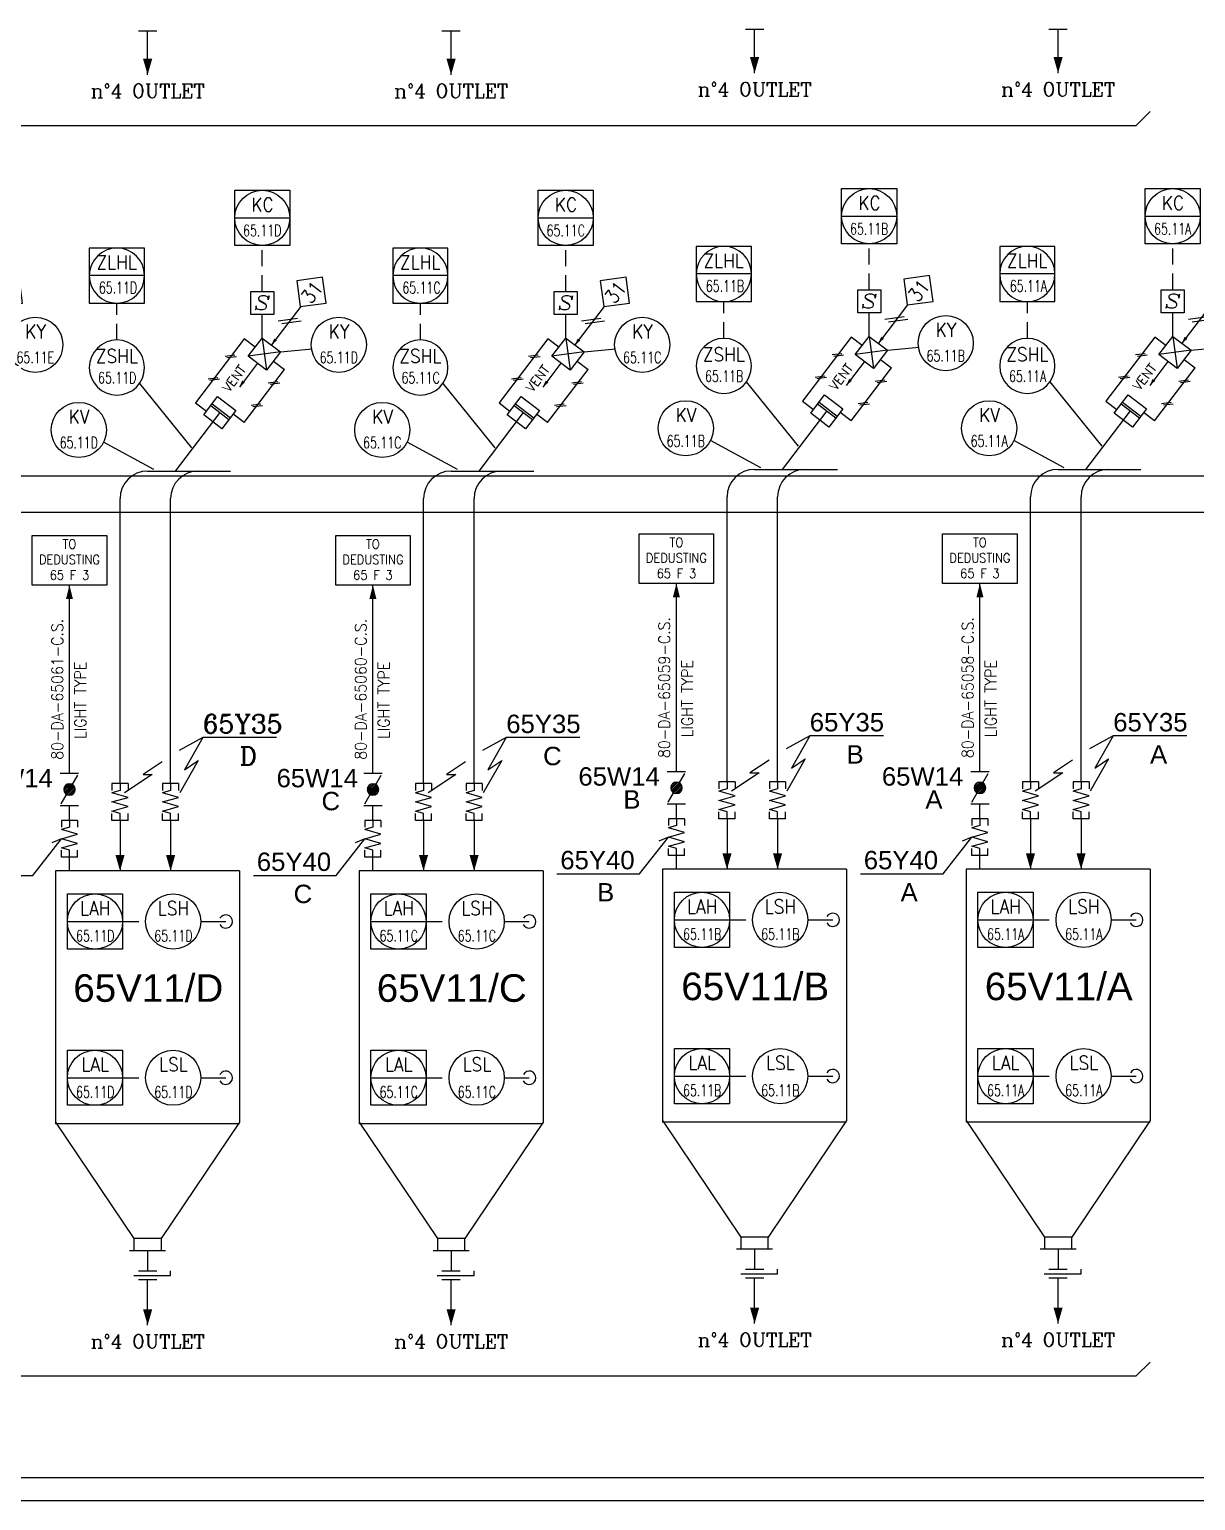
# Model space of a CAD drawing. Extents: x 7 to 110, y -78 to -14.
# Drawn here: x 50.13 to 75.49, y -77.96 to -45.95 of the extents above; entities that cross this region are included whole.
import ezdxf
from ezdxf.enums import TextEntityAlignment as Align

# ---------------------------------------------------------------- set-up
doc = ezdxf.new("R2010")
doc.units = 0
doc.header["$LTSCALE"] = 0.5
doc.header["$MEASUREMENT"] = 0
doc.linetypes.add('TRATT2', pattern=[1.1, 0.7, -0.4])
doc.layers.get('0').update_dxf_attribs({"linetype": 'CONTINUOUS'})
for name, color, linetype in [('GREEN', 92, 'CONTINUOUS'), ('RED', 1, 'CONTINUOUS'), ('S', 7, 'CONTINUOUS'), ('TRATT2', 5, 'TRATT2'), ('Y', 92, 'CONTINUOUS')]:
    doc.layers.add(name, color=color, linetype=linetype)
doc.styles.add('A4', font='arial.ttf', dxfattribs={"height": 0.4})
doc.styles.add('A6', font='arial.ttf', dxfattribs={"height": 0.6})
doc.styles.add('C3', font='COMPLEX', dxfattribs={"height": 0.3})
doc.styles.add('C4', font='COMPLEX', dxfattribs={"height": 0.4})
doc.styles.add('S', font='ITALIC', dxfattribs={"height": 6})
doc.styles.add('S15', font='SIMPLEX', dxfattribs={"width": 0.9, "height": 0.15})
doc.styles.add('S2', font='SIMPLEX', dxfattribs={"height": 0.2})
doc.styles.add('S25', font='SIMPLEX', dxfattribs={"width": 0.9, "height": 0.25})
doc.styles.add('S25S', font='SIMPLEX', dxfattribs={"width": 0.7, "height": 0.25})
doc.styles.add('S2S', font='SIMPLEX', dxfattribs={"width": 0.7, "height": 0.2})
doc.styles.add('S3', font='SIMPLEX', dxfattribs={"width": 0.9, "height": 0.3})

# ---------------------------------------------------------------- blocks, each defined once
blk = doc.blocks.new('FRECC2', base_point=(19.5, 44))
at = {"layer": 'RED'}
blk.add_solid([(19.5, 44), (19.85, 44.1), (19.85, 43.9)], dxfattribs=at)
blk = doc.blocks.new('STRUM0')
blk.add_circle((0, 0), 0.6)
at = {"style": 'S3', "width": 0.9}
blk.add_attdef('2', text='', height=0.3, dxfattribs=at).set_placement((0.005, 0.139), align=Align.CENTER)
at = {"layer": 'S', "style": 'S25', "width": 0.9}
blk.add_attdef('1', text='', height=0.25, dxfattribs=at).set_placement((0.005, -0.436), align=Align.CENTER)
blk = doc.blocks.new('STRUMC')
blk.add_line((-0.6, 0), (0.6, 0))
blk.add_lwpolyline([(-0.6, 0.6), (0.6, 0.6), (0.6, -0.6), (-0.6, -0.6), (-0.6, 0.6)])
blk.add_circle((0, 0), 0.6)
at = {"style": 'S3', "width": 0.9}
blk.add_attdef('2', text='', height=0.3, dxfattribs=at).set_placement((0.005, 0.139), align=Align.CENTER)
at = {"style": 'S2'}
for tag, p in [('3', (0.8, 0.4)), ('4', (0.8, 0.1))]:
    blk.add_attdef(tag, p, '', height=0.2, dxfattribs=at)
at = {"layer": 'S', "style": 'S25', "width": 0.9}
blk.add_attdef('1', text='', height=0.25, dxfattribs=at).set_placement((0.005, -0.436), align=Align.CENTER)
blk = doc.blocks.new('FRECC1', base_point=(50.2, 51.5))
blk.add_solid([(50.2, 51.5), (50.5, 51.575), (50.5, 51.425)])
blk = doc.blocks.new('LINEA')
at = {"layer": 'S', "style": 'S25', "width": 0.9}
blk.add_attdef('LINE', (0, 0.14), '', height=0.25, dxfattribs=at)
blk = doc.blocks.new('FLESS', base_point=(26.3, 5.675))
for p, q in [((25.5, 5.85), (25.65, 5.85)), ((25.5, 5.5), (25.5, 5.85)), ((25.65, 5.675), (25.7, 5.85)), ((25.7, 5.85), (25.8, 5.5)), ((25.8, 5.5), (25.9, 5.85)), ((25.9, 5.85), (26, 5.5)), ((26, 5.5), (26.1, 5.85)), ((26.15, 5.675), (26.1, 5.85)), ((26.3, 5.85), (26.15, 5.85)), ((26.3, 5.5), (26.3, 5.85)), ((25.5, 5.675), (25.65, 5.675)), ((25.5, 5.5), (25.65, 5.5)), ((26.3, 5.675), (26.15, 5.675)), ((26.3, 5.5), (26.15, 5.5))]:
    blk.add_line(p, q)
blk = doc.blocks.new('*X5')
for p, q in [((12.778, 29.501), (12.903, 29.626)), ((12.782, 29.47), (12.934, 29.622)), ((12.786, 29.544), (12.86, 29.618)), ((12.792, 29.444), (12.96, 29.612)), ((12.806, 29.423), (12.981, 29.598)), ((12.823, 29.405), (12.999, 29.581)), ((12.844, 29.391), (13.013, 29.56)), ((12.87, 29.38), (13.023, 29.534)), ((12.9, 29.376), (13.028, 29.504)), ((12.942, 29.382), (13.022, 29.462))]:
    blk.add_line(p, q)
blk = doc.blocks.new('B', base_point=(54.6, 16))
at = {"layer": 'S'}
for p, q in [((54.6, 16.2), (54.6, 15.8)), ((54.641, 15.822), (55.265, 16.18)), ((55.3, 16.2), (55.3, 15.8))]:
    blk.add_line(p, q, dxfattribs=at)
blk.add_circle((54.953, 16.001), 0.125, dxfattribs=at)
blk.add_blockref('*X5', (42.05, -13.5), dxfattribs=at)
at = {"layer": 'S', "style": 'S2S', "width": 0.7}
for p in [(54.95, 16.3), (54.95, 15.5)]:
    blk.add_attdef('B', text='', height=0.2, dxfattribs=at).set_placement(p, align=Align.CENTER)
blk = doc.blocks.new('COMPNEU', base_point=(32.45, 18.2))
for p, q in [((32.6, 18.35), (32.3, 18.05)), ((32.7, 18.35), (32.4, 18.05))]:
    blk.add_line(p, q)
blk = doc.blocks.new('NOMEN', base_point=(35, 22))
for p, q in [((35, 22.8), (34.6, 22.4)), ((35.4, 22.4), (35, 22.8)), ((34.6, 22.4), (35, 22)), ((35, 22), (35.4, 22.4))]:
    blk.add_line(p, q)
at = {"style": 'S3', "width": 0.9}
blk.add_attdef('1', text='', height=0.3, dxfattribs=at).set_placement((35, 22.236), align=Align.CENTER)
blk = doc.blocks.new('PRESA', base_point=(1.75, 0.1))
for p, q in [((1.5, 0.1), (1.5, 0.6)), ((1.5, 0.6), (2, 0.6)), ((2, 0.6), (2, 0.1)), ((2, 0.1), (1.5, 0.1))]:
    blk.add_line(p, q)
at = {"style": 'S', "width": 1.2}
blk.add_attdef('1', text='', height=0.3, dxfattribs=at).set_placement((1.75, 0.2), align=Align.CENTER)
blk = doc.blocks.new('STRUM', base_point=(33, 38))
blk.add_circle((33, 38), 0.6)
at = {"width": 0.9}
for tag, height, style, p in [('2', 0.3, 'S3', (33, 38.1)), ('1', 0.25, 'S25', (33, 37.6))]:
    blk.add_attdef(tag, text='', height=height, dxfattribs=dict(at, style=style)).set_placement(p, align=Align.CENTER)

msp = doc.modelspace()

# ---------------------------------------------------------------- linework, layer by layer
for p, q in [((52.9, -45.988), (52.5, -45.988)), ((59.5, -45.988), (59.1, -45.988)), ((66.1, -45.952), (65.7, -45.952)), ((72.7, -45.952), (72.3, -45.952)), ((55.193, -52.666), (55.193, -52.151)), ((56.029, -51.982), (55.392, -52.817)), ((61.793, -52.666), (61.793, -52.151)), ((62.629, -51.982), (61.992, -52.817)), ((68.393, -52.63), (68.393, -52.115)), ((69.229, -51.946), (68.592, -52.781)), ((74.993, -52.63), (74.993, -52.115)), ((75.829, -51.946), (75.192, -52.781)), ((54.803, -52.683), (53.742, -54.074)), ((55.042, -52.865), (54.803, -52.683)), ((54.89, -53.063), (55.193, -52.666)), ((55.193, -52.666), (55.288, -53.367)), ((55.193, -52.666), (55.591, -52.969)), ((61.403, -52.683), (60.342, -54.074)), ((61.642, -52.865), (61.403, -52.683)), ((61.49, -53.063), (61.793, -52.666)), ((61.793, -52.666), (62.191, -52.969)), ((61.793, -52.666), (61.888, -53.367)), ((68.003, -52.647), (66.942, -54.038)), ((68.242, -52.829), (68.003, -52.647)), ((68.09, -53.027), (68.393, -52.63)), ((68.393, -52.63), (68.488, -53.331)), ((68.393, -52.63), (68.791, -52.933)), ((74.603, -52.647), (73.542, -54.038)), ((74.842, -52.829), (74.603, -52.647)), ((74.69, -53.027), (74.993, -52.63)), ((74.993, -52.63), (75.391, -52.933)), ((74.993, -52.63), (75.088, -53.331)), ((55.591, -52.969), (54.89, -53.063)), ((55.288, -53.367), (54.89, -53.063)), ((55.591, -52.969), (55.288, -53.367)), ((55.591, -52.969), (56.276, -52.901)), ((62.191, -52.969), (61.49, -53.063)), ((61.888, -53.367), (61.49, -53.063)), ((62.191, -52.969), (61.888, -53.367)), ((62.191, -52.969), (62.876, -52.901)), ((68.791, -52.933), (68.09, -53.027)), ((68.488, -53.331), (68.09, -53.027)), ((68.791, -52.933), (68.488, -53.331)), ((68.639, -53.132), (68.878, -53.314)), ((68.791, -52.933), (69.476, -52.865)), ((75.391, -52.933), (74.69, -53.027)), ((75.088, -53.331), (74.69, -53.027)), ((75.391, -52.933), (75.088, -53.331)), ((75.239, -53.132), (75.478, -53.314)), ((75.391, -52.933), (76.076, -52.865)), ((55.089, -53.215), (54.695, -53.732)), ((54.799, -54.503), (55.678, -53.35)), ((55.439, -53.168), (55.678, -53.35)), ((61.689, -53.215), (61.295, -53.732)), ((61.399, -54.503), (62.278, -53.35)), ((62.039, -53.168), (62.278, -53.35)), ((68.289, -53.179), (67.895, -53.696)), ((67.999, -54.467), (68.878, -53.314)), ((74.889, -53.179), (74.495, -53.696)), ((74.599, -54.467), (75.478, -53.314)), ((52.52, -53.654), (53.651, -55.056)), ((59.12, -53.654), (60.251, -55.056)), ((65.72, -53.618), (66.851, -55.02)), ((72.32, -53.618), (73.451, -55.02)), ((53.742, -54.074), (53.98, -54.256)), ((53.92, -54.336), (54.223, -53.938)), ((54.223, -53.938), (54.621, -54.241)), ((60.342, -54.074), (60.58, -54.256)), ((60.52, -54.336), (60.823, -53.938)), ((60.823, -53.938), (61.221, -54.241)), ((66.942, -54.038), (67.18, -54.22)), ((67.12, -54.3), (67.423, -53.902)), ((67.302, -54.061), (67.699, -54.364)), ((67.423, -53.902), (67.821, -54.205)), ((73.542, -54.038), (73.78, -54.22)), ((73.72, -54.3), (74.023, -53.902)), ((73.902, -54.061), (74.299, -54.364)), ((74.023, -53.902), (74.421, -54.205)), ((54.27, -54.288), (53.3, -55.561)), ((54.317, -54.639), (53.92, -54.336)), ((54.071, -54.137), (54.469, -54.44)), ((54.102, -54.097), (54.499, -54.4)), ((54.621, -54.241), (54.317, -54.639)), ((54.799, -54.503), (54.56, -54.321)), ((60.87, -54.288), (59.9, -55.561)), ((60.917, -54.639), (60.52, -54.336)), ((60.671, -54.137), (61.069, -54.44)), ((60.702, -54.097), (61.099, -54.4)), ((61.221, -54.241), (60.917, -54.639)), ((61.399, -54.503), (61.16, -54.321)), ((67.47, -54.252), (66.5, -55.525)), ((67.517, -54.603), (67.12, -54.3)), ((67.271, -54.101), (67.669, -54.404)), ((67.821, -54.205), (67.517, -54.603)), ((67.999, -54.467), (67.76, -54.285)), ((74.07, -54.252), (73.1, -55.525)), ((74.117, -54.603), (73.72, -54.3)), ((73.871, -54.101), (74.269, -54.404)), ((74.421, -54.205), (74.117, -54.603)), ((74.599, -54.467), (74.36, -54.285)), ((52.836, -55.53), (51.741, -54.934)), ((59.436, -55.53), (58.341, -54.934)), ((66.036, -55.494), (64.941, -54.898)), ((72.636, -55.494), (71.541, -54.898)), ((51, -62.141), (51, -58.041)), ((57.6, -62.141), (57.6, -58.041)), ((64.2, -62.105), (64.2, -58.005)), ((70.8, -62.105), (70.8, -58.005)), ((51, -63.161), (51, -62.841)), ((57.6, -63.161), (57.6, -62.841)), ((64.2, -63.125), (64.2, -62.805)), ((70.8, -63.125), (70.8, -62.805)), ((51, -64.261), (51, -63.886)), ((57.6, -64.261), (57.6, -63.886)), ((64.2, -64.225), (64.2, -63.85)), ((70.8, -64.225), (70.8, -63.85)), ((53.856, -65.361), (54.4, -65.361)), ((60.456, -65.361), (61, -65.361)), ((67.056, -65.325), (67.6, -65.325)), ((73.656, -65.325), (74.2, -65.325)), ((53.856, -68.761), (54.4, -68.761)), ((60.456, -68.761), (61, -68.761)), ((67.056, -68.725), (67.6, -68.725)), ((73.656, -68.725), (74.2, -68.725)), ((52.5, -72.961), (52.9, -72.961)), ((53.2, -73.061), (53.2, -72.961)), ((59.1, -72.961), (59.5, -72.961)), ((59.8, -73.061), (59.8, -72.961)), ((65.7, -72.925), (66.1, -72.925)), ((66.4, -73.025), (66.4, -72.925)), ((72.3, -72.925), (72.7, -72.925)), ((73, -73.025), (73, -72.925)), ((52.4, -73.061), (53.2, -73.061)), ((52.9, -73.161), (52.5, -73.161)), ((59, -73.061), (59.8, -73.061)), ((59.5, -73.161), (59.1, -73.161)), ((65.6, -73.025), (66.4, -73.025)), ((66.1, -73.125), (65.7, -73.125)), ((72.2, -73.025), (73, -73.025)), ((72.7, -73.125), (72.3, -73.125)), ((6.7, -77.961), (109.874, -77.961))]:
    msp.add_line(p, q)
for points in [[(53.9, -61.361), (53.385, -61.638)], [(55.5, -61.361), (53.9, -61.361), (53.5, -62.061), (53.8, -61.861), (53.4, -62.561)], [(60.5, -61.361), (59.985, -61.638)], [(62.1, -61.361), (60.5, -61.361), (60.1, -62.061), (60.4, -61.861), (60, -62.561)], [(67.1, -61.325), (66.585, -61.602)], [(68.7, -61.325), (67.1, -61.325), (66.7, -62.025), (67, -61.825), (66.6, -62.525)], [(73.7, -61.325), (73.185, -61.602)], [(75.3, -61.325), (73.7, -61.325), (73.3, -62.025), (73.6, -61.825), (73.2, -62.525)], [(53.015, -61.884), (52.6, -62.161), (52.8, -62.161), (52.2, -62.561)], [(59.615, -61.884), (59.2, -62.161), (59.4, -62.161), (58.8, -62.561)], [(66.215, -61.848), (65.8, -62.125), (66, -62.125), (65.4, -62.525)], [(72.815, -61.848), (72.4, -62.125), (72.6, -62.125), (72, -62.525)], [(48.4, -64.361), (50.2, -64.361), (50.825, -63.561), (50.617, -63.652)], [(55, -64.361), (56.8, -64.361), (57.425, -63.561), (57.217, -63.652)], [(61.6, -64.325), (63.4, -64.325), (64.025, -63.525), (63.817, -63.616)], [(68.2, -64.325), (70, -64.325), (70.625, -63.525), (70.417, -63.616)]]:
    msp.add_lwpolyline(points)
for centre in [(54.4, -65.361), (61, -65.361), (67.6, -65.325), (74.2, -65.325), (54.4, -68.761), (61, -68.761), (67.6, -68.725), (74.2, -68.725)]:
    msp.add_arc(centre, 0.145, 206.8098, 151.0636)
at = {"layer": 'GREEN'}
for p, q in [((74.2, -48.039), (74.5, -47.739)), ((43.05, -48.039), (74.2, -48.039)), ((13.1, -55.661), (87.829, -55.661)), ((87.829, -56.461), (13.1, -56.461)), ((52.991, -72.262), (52.402, -72.262)), ((52.402, -72.262), (52.402, -72.521)), ((59.002, -72.262), (59.002, -72.521)), ((59.591, -72.262), (59.002, -72.262)), ((65.602, -72.226), (65.602, -72.485)), ((66.191, -72.226), (65.602, -72.226)), ((72.791, -72.226), (72.202, -72.226)), ((72.202, -72.226), (72.202, -72.485)), ((52.309, -72.521), (53.091, -72.521)), ((58.909, -72.521), (59.691, -72.521)), ((65.509, -72.485), (66.291, -72.485)), ((72.109, -72.485), (72.891, -72.485)), ((74.2, -75.246), (74.5, -74.946)), ((43.05, -75.246), (74.2, -75.246))]:
    msp.add_line(p, q, dxfattribs=at)
at = {"layer": 'GREEN', "linetype": 'Continuous'}
for p, q in [((50.7, -64.261), (50.7, -69.761)), ((54.7, -64.261), (50.7, -64.261)), ((54.7, -64.261), (54.7, -69.725)), ((61.3, -64.261), (57.3, -64.261)), ((57.3, -64.261), (57.3, -69.761)), ((61.3, -64.261), (61.3, -69.725)), ((67.9, -64.225), (63.9, -64.225)), ((63.9, -64.225), (63.9, -69.725)), ((67.9, -64.225), (67.9, -69.689)), ((70.5, -64.225), (70.5, -69.725)), ((74.5, -64.225), (70.5, -64.225)), ((74.5, -64.225), (74.5, -69.689)), ((50.7, -69.725), (52.402, -72.262)), ((54.7, -69.761), (50.7, -69.761)), ((54.7, -69.725), (52.998, -72.262)), ((57.3, -69.725), (59.002, -72.262)), ((61.3, -69.761), (57.3, -69.761)), ((61.3, -69.725), (59.598, -72.262)), ((63.9, -69.689), (65.602, -72.226)), ((67.9, -69.725), (63.9, -69.725)), ((67.9, -69.689), (66.198, -72.226)), ((70.5, -69.689), (72.202, -72.226)), ((74.5, -69.725), (70.5, -69.725)), ((74.5, -69.689), (72.798, -72.226)), ((52.991, -72.261), (52.991, -72.521)), ((59.591, -72.261), (59.591, -72.521)), ((66.191, -72.225), (66.191, -72.485)), ((72.791, -72.225), (72.791, -72.485))]:
    msp.add_line(p, q, dxfattribs=at)
at = {"layer": 'RED'}
for p, q in [((52.7, -46.939), (52.7, -45.988)), ((59.3, -46.939), (59.3, -45.988)), ((65.9, -46.903), (65.9, -45.952)), ((72.5, -46.903), (72.5, -45.952)), ((52.7, -55.561), (54.5, -55.561)), ((59.3, -55.561), (61.1, -55.561)), ((65.9, -55.525), (67.7, -55.525)), ((72.5, -55.525), (74.3, -55.525)), ((52.1, -62.361), (52.1, -56.161)), ((53.2, -62.361), (53.2, -56.161)), ((58.7, -62.361), (58.7, -56.161)), ((59.8, -62.361), (59.8, -56.161)), ((65.3, -62.325), (65.3, -56.125)), ((66.4, -62.325), (66.4, -56.125)), ((71.9, -62.325), (71.9, -56.125)), ((73, -62.325), (73, -56.125)), ((52.1, -63.161), (52.1, -64.261)), ((53.2, -63.161), (53.2, -64.261)), ((58.7, -63.161), (58.7, -64.261)), ((59.8, -63.161), (59.8, -64.261)), ((65.3, -63.125), (65.3, -64.225)), ((66.4, -63.125), (66.4, -64.225)), ((71.9, -63.125), (71.9, -64.225)), ((73, -63.125), (73, -64.225)), ((52.7, -72.521), (52.7, -72.961)), ((59.3, -72.521), (59.3, -72.961)), ((65.9, -72.485), (65.9, -72.925)), ((72.5, -72.485), (72.5, -72.925)), ((52.7, -74.146), (52.7, -73.161)), ((59.3, -74.146), (59.3, -73.161)), ((65.9, -74.11), (65.9, -73.125)), ((72.5, -74.11), (72.5, -73.125)), ((7.2, -77.461), (109.374, -77.461))]:
    msp.add_line(p, q, dxfattribs=at)
for centre in [(52.7, -56.161), (53.8, -56.161), (59.3, -56.161), (60.4, -56.161), (65.9, -56.125), (67, -56.125), (72.5, -56.125), (73.6, -56.125)]:
    msp.add_arc(centre, 0.6, 90, 180, dxfattribs=at)
at = {"layer": 'S'}
for p, q in [((50.19, -58.041), (50.19, -56.961)), ((50.19, -56.961), (51.81, -56.961)), ((51.81, -56.961), (51.81, -58.041)), ((56.79, -58.041), (56.79, -56.961)), ((56.79, -56.961), (58.41, -56.961)), ((58.41, -56.961), (58.41, -58.041)), ((63.39, -58.005), (63.39, -56.925)), ((63.39, -56.925), (65.01, -56.925)), ((65.01, -56.925), (65.01, -58.005)), ((69.99, -58.005), (69.99, -56.925)), ((69.99, -56.925), (71.61, -56.925)), ((71.61, -56.925), (71.61, -58.005)), ((51.81, -58.041), (50.19, -58.041)), ((58.41, -58.041), (56.79, -58.041)), ((65.01, -58.005), (63.39, -58.005)), ((71.61, -58.005), (69.99, -58.005))]:
    msp.add_line(p, q, dxfattribs=at)
at = {"layer": 'TRATT2'}
for p, q in [((55.193, -51.651), (55.193, -50.652)), ((61.793, -51.651), (61.793, -50.652)), ((68.393, -51.615), (68.393, -50.616)), ((74.993, -51.615), (74.993, -50.616)), ((52.032, -52.709), (52.032, -51.909)), ((58.632, -52.709), (58.632, -51.909)), ((65.232, -52.673), (65.232, -51.873)), ((71.832, -52.673), (71.832, -51.873)), ((52.156, -65.361), (52.656, -65.361)), ((58.756, -65.361), (59.256, -65.361)), ((65.356, -65.325), (65.856, -65.325)), ((71.956, -65.325), (72.456, -65.325)), ((52.156, -68.761), (52.656, -68.761)), ((58.756, -68.761), (59.256, -68.761)), ((65.356, -68.725), (65.856, -68.725)), ((71.956, -68.725), (72.456, -68.725))]:
    msp.add_line(p, q, dxfattribs=at)

# ---------------------------------------------------------------- block references
at = {"xscale": -1, "rotation": 270}
for name, p in [('FRECC2', (52.7, -46.939)), ('FRECC2', (59.3, -46.939)), ('FRECC2', (65.9, -46.903)), ('FRECC2', (72.5, -46.903)), ('B', (51, -62.841)), ('B', (57.6, -62.841)), ('B', (64.2, -62.805)), ('B', (70.8, -62.805)), ('FRECC2', (52.7, -74.146)), ('FRECC2', (59.3, -74.146)), ('FRECC2', (65.9, -74.11)), ('FRECC2', (72.5, -74.11))]:
    msp.add_blockref(name, p, dxfattribs=at)
ref = msp.add_blockref('STRUMC', (55.193, -50.052))
ref.add_attrib('2', 'KC', dxfattribs={"height": 0.3, "style": 'S3', "width": 0.9}).set_placement((55.199, -49.913), align=Align.CENTER)
ref.add_attrib('1', '65.11D', dxfattribs={"layer": 'S', "height": 0.25, "style": 'S25S', "width": 0.7}).set_placement((55.193, -50.452), align=Align.CENTER)
ref = msp.add_blockref('STRUMC', (61.793, -50.052))
ref.add_attrib('2', 'KC', dxfattribs={"height": 0.3, "style": 'S3', "width": 0.9}).set_placement((61.799, -49.913), align=Align.CENTER)
ref.add_attrib('1', '65.11C', dxfattribs={"layer": 'S', "height": 0.25, "style": 'S25S', "width": 0.7}).set_placement((61.793, -50.452), align=Align.CENTER)
ref = msp.add_blockref('STRUMC', (68.393, -50.016))
ref.add_attrib('2', 'KC', dxfattribs={"height": 0.3, "style": 'S3', "width": 0.9}).set_placement((68.399, -49.877), align=Align.CENTER)
ref.add_attrib('1', '65.11B', dxfattribs={"layer": 'S', "height": 0.25, "style": 'S25S', "width": 0.7}).set_placement((68.393, -50.416), align=Align.CENTER)
ref = msp.add_blockref('STRUMC', (74.993, -50.016))
ref.add_attrib('2', 'KC', dxfattribs={"height": 0.3, "style": 'S3', "width": 0.9}).set_placement((74.999, -49.877), align=Align.CENTER)
ref.add_attrib('1', '65.11A', dxfattribs={"layer": 'S', "height": 0.25, "style": 'S25S', "width": 0.7}).set_placement((74.993, -50.416), align=Align.CENTER)
ref = msp.add_blockref('STRUMC', (52.032, -51.309), dxfattribs=dict(xscale=-1))
ref.add_attrib('2', 'ZLHL', dxfattribs={"height": 0.3, "style": 'S3', "width": 0.9}).set_placement((52.027, -51.169), align=Align.CENTER)
ref.add_attrib('1', '65.11D', dxfattribs={"layer": 'S', "height": 0.25, "style": 'S25S', "width": 0.7}).set_placement((52.056, -51.695), align=Align.CENTER)
ref = msp.add_blockref('STRUMC', (58.632, -51.309), dxfattribs=dict(xscale=-1))
ref.add_attrib('2', 'ZLHL', dxfattribs={"height": 0.3, "style": 'S3', "width": 0.9}).set_placement((58.627, -51.169), align=Align.CENTER)
ref.add_attrib('1', '65.11C', dxfattribs={"layer": 'S', "height": 0.25, "style": 'S25S', "width": 0.7}).set_placement((58.656, -51.695), align=Align.CENTER)
ref = msp.add_blockref('STRUMC', (65.232, -51.273), dxfattribs=dict(xscale=-1))
ref.add_attrib('2', 'ZLHL', dxfattribs={"height": 0.3, "style": 'S3', "width": 0.9}).set_placement((65.227, -51.133), align=Align.CENTER)
ref.add_attrib('1', '65.11B', dxfattribs={"layer": 'S', "height": 0.25, "style": 'S25S', "width": 0.7}).set_placement((65.256, -51.659), align=Align.CENTER)
ref = msp.add_blockref('STRUMC', (71.832, -51.273), dxfattribs=dict(xscale=-1))
ref.add_attrib('2', 'ZLHL', dxfattribs={"height": 0.3, "style": 'S3', "width": 0.9}).set_placement((71.827, -51.133), align=Align.CENTER)
ref.add_attrib('1', '65.11A', dxfattribs={"layer": 'S', "height": 0.25, "style": 'S25S', "width": 0.7}).set_placement((71.856, -51.659), align=Align.CENTER)
for name, p, rotation, values in [('NOMEN', (49.981, -51.905), 52.67035938605023, {'1': '31'}), ('NOMEN', (56.581, -51.905), 52.67035938605023, {'1': '31'}), ('NOMEN', (63.181, -51.905), 52.67035938605023, {'1': '31'}), ('NOMEN', (69.781, -51.869), 52.67035938605023, {'1': '31'}), ('LINEA', (51, -61.841), 90, {'LINE': '80-DA-65061-C.S.'}), ('LINEA', (57.6, -61.841), 90, {'LINE': '80-DA-65060-C.S.'}), ('LINEA', (64.2, -61.805), 90, {'LINE': '80-DA-65059-C.S.'}), ('LINEA', (70.8, -61.805), 90, {'LINE': '80-DA-65058-C.S.'}), ('LINEA', (51.5, -61.541), 90, {'LINE': ' LIGHT TYPE'}), ('LINEA', (58.1, -61.541), 90, {'LINE': ' LIGHT TYPE'}), ('LINEA', (64.7, -61.505), 90, {'LINE': ' LIGHT TYPE'}), ('LINEA', (71.3, -61.505), 90, {'LINE': ' LIGHT TYPE'})]:
    msp.add_blockref(name, p, dxfattribs=dict(rotation=rotation)).add_auto_attribs(values)
for p in [(55.193, -52.151), (61.793, -52.151), (68.393, -52.115), (74.993, -52.115)]:
    msp.add_blockref('PRESA', p).add_auto_attribs({'1': 'S'})
ref = msp.add_blockref('STRUM0', (50.257, -52.813))
ref.add_attrib('2', 'KY', dxfattribs={"height": 0.3, "style": 'S3', "width": 0.9}).set_placement((50.262, -52.674), align=Align.CENTER)
ref.add_attrib('1', '65.11E', dxfattribs={"layer": 'S', "height": 0.25, "style": 'S25S', "width": 0.7}).set_placement((50.257, -53.213), align=Align.CENTER)
ref = msp.add_blockref('STRUM0', (56.857, -52.813))
ref.add_attrib('2', 'KY', dxfattribs={"height": 0.3, "style": 'S3', "width": 0.9}).set_placement((56.862, -52.674), align=Align.CENTER)
ref.add_attrib('1', '65.11D', dxfattribs={"layer": 'S', "height": 0.25, "style": 'S25S', "width": 0.7}).set_placement((56.857, -53.213), align=Align.CENTER)
ref = msp.add_blockref('STRUM0', (63.457, -52.813))
ref.add_attrib('2', 'KY', dxfattribs={"height": 0.3, "style": 'S3', "width": 0.9}).set_placement((63.462, -52.674), align=Align.CENTER)
ref.add_attrib('1', '65.11C', dxfattribs={"layer": 'S', "height": 0.25, "style": 'S25S', "width": 0.7}).set_placement((63.457, -53.213), align=Align.CENTER)
ref = msp.add_blockref('STRUM0', (70.057, -52.777))
ref.add_attrib('2', 'KY', dxfattribs={"height": 0.3, "style": 'S3', "width": 0.9}).set_placement((70.062, -52.638), align=Align.CENTER)
ref.add_attrib('1', '65.11B', dxfattribs={"layer": 'S', "height": 0.25, "style": 'S25S', "width": 0.7}).set_placement((70.057, -53.177), align=Align.CENTER)
ref = msp.add_blockref('STRUM', (52.032, -53.309), dxfattribs=dict(xscale=-1))
ref.add_attrib('2', 'ZSHL', dxfattribs={"height": 0.3, "style": 'S3', "width": 0.9}).set_placement((52.032, -53.209), align=Align.CENTER)
ref.add_attrib('1', '65.11D', dxfattribs={"layer": 'S', "height": 0.25, "style": 'S25S', "width": 0.7}).set_placement((52.039, -53.656), align=Align.CENTER)
at = {"yscale": 0.5, "zscale": 0.5}
for name, p, xscale, rotation in [('FRECC1', (55.392, -52.817), 0.5000000000000041, 52.67035938605073), ('FRECC1', (61.992, -52.817), 0.5000000000000041, 52.67035938605073), ('FRECC1', (68.592, -52.781), 0.5000000000000041, 52.67035938605073), ('FRECC1', (75.192, -52.781), 0.5000000000000041, 52.67035938605073), ('COMPNEU', (54.491, -53.056), 0.5000000000000021, 322.6703593860501), ('COMPNEU', (61.091, -53.056), 0.5000000000000021, 322.6703593860501), ('COMPNEU', (67.691, -53.021), 0.5000000000000021, 322.6703593860501), ('COMPNEU', (74.291, -53.021), 0.5000000000000021, 322.6703593860501), ('COMPNEU', (54.119, -53.544), 0.5000000000000021, 322.6703593860501), ('COMPNEU', (60.719, -53.544), 0.5000000000000021, 322.6703593860501), ('COMPNEU', (67.319, -53.508), 0.5000000000000021, 322.6703593860501), ('COMPNEU', (73.919, -53.508), 0.5000000000000021, 322.6703593860501), ('FRECC1', (54.695, -53.732), 0.5000000000000041, 52.67035938605073), ('COMPNEU', (55.428, -53.634), 0.5000000000000021, 322.6703593860501), ('FRECC1', (61.295, -53.732), 0.5000000000000041, 52.67035938605073), ('COMPNEU', (62.028, -53.634), 0.5000000000000021, 322.6703593860501), ('FRECC1', (67.895, -53.696), 0.5000000000000041, 52.67035938605073), ('COMPNEU', (68.628, -53.598), 0.5000000000000021, 322.6703593860501), ('FRECC1', (74.495, -53.696), 0.5000000000000041, 52.67035938605073), ('COMPNEU', (75.228, -53.598), 0.5000000000000021, 322.6703593860501), ('COMPNEU', (55.056, -54.122), 0.5000000000000021, 322.6703593860501), ('COMPNEU', (61.656, -54.122), 0.5000000000000021, 322.6703593860501), ('COMPNEU', (68.256, -54.086), 0.5000000000000021, 322.6703593860501), ('COMPNEU', (74.856, -54.086), 0.5000000000000021, 322.6703593860501)]:
    msp.add_blockref(name, p, dxfattribs=dict(at, xscale=xscale, rotation=rotation))
ref = msp.add_blockref('STRUM', (58.632, -53.309), dxfattribs=dict(xscale=-1))
ref.add_attrib('2', 'ZSHL', dxfattribs={"height": 0.3, "style": 'S3', "width": 0.9}).set_placement((58.632, -53.209), align=Align.CENTER)
ref.add_attrib('1', '65.11C', dxfattribs={"layer": 'S', "height": 0.25, "style": 'S25S', "width": 0.7}).set_placement((58.639, -53.656), align=Align.CENTER)
ref = msp.add_blockref('STRUM', (65.232, -53.273), dxfattribs=dict(xscale=-1))
ref.add_attrib('2', 'ZSHL', dxfattribs={"height": 0.3, "style": 'S3', "width": 0.9}).set_placement((65.232, -53.173), align=Align.CENTER)
ref.add_attrib('1', '65.11B', dxfattribs={"layer": 'S', "height": 0.25, "style": 'S25S', "width": 0.7}).set_placement((65.239, -53.62), align=Align.CENTER)
ref = msp.add_blockref('STRUM', (71.832, -53.273), dxfattribs=dict(xscale=-1))
ref.add_attrib('2', 'ZSHL', dxfattribs={"height": 0.3, "style": 'S3', "width": 0.9}).set_placement((71.832, -53.173), align=Align.CENTER)
ref.add_attrib('1', '65.11A', dxfattribs={"layer": 'S', "height": 0.25, "style": 'S25S', "width": 0.7}).set_placement((71.839, -53.62), align=Align.CENTER)
ref = msp.add_blockref('STRUM0', (51.203, -54.666))
ref.add_attrib('2', 'KV', dxfattribs={"height": 0.3, "style": 'S3', "width": 0.9}).set_placement((51.208, -54.527), align=Align.CENTER)
ref.add_attrib('1', '65.11D', dxfattribs={"layer": 'S', "height": 0.25, "style": 'S25S', "width": 0.7}).set_placement((51.203, -55.066), align=Align.CENTER)
ref = msp.add_blockref('STRUM0', (57.803, -54.666))
ref.add_attrib('2', 'KV', dxfattribs={"height": 0.3, "style": 'S3', "width": 0.9}).set_placement((57.808, -54.527), align=Align.CENTER)
ref.add_attrib('1', '65.11C', dxfattribs={"layer": 'S', "height": 0.25, "style": 'S25S', "width": 0.7}).set_placement((57.803, -55.066), align=Align.CENTER)
ref = msp.add_blockref('STRUM0', (64.403, -54.63))
ref.add_attrib('2', 'KV', dxfattribs={"height": 0.3, "style": 'S3', "width": 0.9}).set_placement((64.408, -54.491), align=Align.CENTER)
ref.add_attrib('1', '65.11B', dxfattribs={"layer": 'S', "height": 0.25, "style": 'S25S', "width": 0.7}).set_placement((64.403, -55.03), align=Align.CENTER)
ref = msp.add_blockref('STRUM0', (71.003, -54.63))
ref.add_attrib('2', 'KV', dxfattribs={"height": 0.3, "style": 'S3', "width": 0.9}).set_placement((71.008, -54.491), align=Align.CENTER)
ref.add_attrib('1', '65.11A', dxfattribs={"layer": 'S', "height": 0.25, "style": 'S25S', "width": 0.7}).set_placement((71.003, -55.03), align=Align.CENTER)
for name, p, rotation in [('FRECC1', (51, -58.041), 270), ('FRECC1', (57.6, -58.041), 270), ('FRECC1', (64.2, -58.005), 270), ('FRECC1', (70.8, -58.005), 270), ('FLESS', (52.1, -62.361), 90), ('FLESS', (53.2, -62.361), 90), ('FLESS', (58.7, -62.361), 90), ('FLESS', (59.8, -62.361), 90), ('FLESS', (65.3, -62.325), 90), ('FLESS', (66.4, -62.325), 90), ('FLESS', (71.9, -62.325), 90), ('FLESS', (73, -62.325), 90), ('FLESS', (51, -63.161), 90), ('FLESS', (57.6, -63.161), 90), ('FLESS', (64.2, -63.125), 90), ('FLESS', (70.8, -63.125), 90), ('FRECC2', (52.1, -64.261), 90), ('FRECC2', (53.2, -64.261), 90), ('FRECC2', (58.7, -64.261), 90), ('FRECC2', (59.8, -64.261), 90), ('FRECC2', (65.3, -64.225), 90), ('FRECC2', (66.4, -64.225), 90), ('FRECC2', (71.9, -64.225), 90), ('FRECC2', (73, -64.225), 90)]:
    msp.add_blockref(name, p, dxfattribs=dict(rotation=rotation))
ref = msp.add_blockref('STRUMC', (51.556, -65.361))
ref.add_attrib('2', 'LAH', dxfattribs={"height": 0.3, "style": 'S3', "width": 0.9}).set_placement((51.561, -65.221), align=Align.CENTER)
ref.add_attrib('1', '65.11D', dxfattribs={"layer": 'S', "height": 0.25, "style": 'S25S', "width": 0.7}).set_placement((51.561, -65.797), align=Align.CENTER)
ref = msp.add_blockref('STRUM0', (53.256, -65.361))
ref.add_attrib('2', 'LSH', dxfattribs={"height": 0.3, "style": 'S3', "width": 0.9}).set_placement((53.261, -65.221), align=Align.CENTER)
ref.add_attrib('1', '65.11D', dxfattribs={"layer": 'S', "height": 0.25, "style": 'S25S', "width": 0.7}).set_placement((53.261, -65.797), align=Align.CENTER)
ref = msp.add_blockref('STRUMC', (58.156, -65.361))
ref.add_attrib('2', 'LAH', dxfattribs={"height": 0.3, "style": 'S3', "width": 0.9}).set_placement((58.161, -65.221), align=Align.CENTER)
ref.add_attrib('1', '65.11C', dxfattribs={"layer": 'S', "height": 0.25, "style": 'S25S', "width": 0.7}).set_placement((58.161, -65.797), align=Align.CENTER)
ref = msp.add_blockref('STRUM0', (59.856, -65.361))
ref.add_attrib('2', 'LSH', dxfattribs={"height": 0.3, "style": 'S3', "width": 0.9}).set_placement((59.861, -65.221), align=Align.CENTER)
ref.add_attrib('1', '65.11C', dxfattribs={"layer": 'S', "height": 0.25, "style": 'S25S', "width": 0.7}).set_placement((59.861, -65.797), align=Align.CENTER)
ref = msp.add_blockref('STRUMC', (64.756, -65.325))
ref.add_attrib('2', 'LAH', dxfattribs={"height": 0.3, "style": 'S3', "width": 0.9}).set_placement((64.761, -65.185), align=Align.CENTER)
ref.add_attrib('1', '65.11B', dxfattribs={"layer": 'S', "height": 0.25, "style": 'S25S', "width": 0.7}).set_placement((64.761, -65.761), align=Align.CENTER)
ref = msp.add_blockref('STRUM0', (66.456, -65.325))
ref.add_attrib('2', 'LSH', dxfattribs={"height": 0.3, "style": 'S3', "width": 0.9}).set_placement((66.461, -65.185), align=Align.CENTER)
ref.add_attrib('1', '65.11B', dxfattribs={"layer": 'S', "height": 0.25, "style": 'S25S', "width": 0.7}).set_placement((66.461, -65.761), align=Align.CENTER)
ref = msp.add_blockref('STRUMC', (71.356, -65.325))
ref.add_attrib('2', 'LAH', dxfattribs={"height": 0.3, "style": 'S3', "width": 0.9}).set_placement((71.361, -65.185), align=Align.CENTER)
ref.add_attrib('1', '65.11A', dxfattribs={"layer": 'S', "height": 0.25, "style": 'S25S', "width": 0.7}).set_placement((71.361, -65.761), align=Align.CENTER)
ref = msp.add_blockref('STRUM0', (73.056, -65.325))
ref.add_attrib('2', 'LSH', dxfattribs={"height": 0.3, "style": 'S3', "width": 0.9}).set_placement((73.061, -65.185), align=Align.CENTER)
ref.add_attrib('1', '65.11A', dxfattribs={"layer": 'S', "height": 0.25, "style": 'S25S', "width": 0.7}).set_placement((73.061, -65.761), align=Align.CENTER)
ref = msp.add_blockref('STRUMC', (51.556, -68.761))
ref.add_attrib('2', 'LAL', dxfattribs={"height": 0.3, "style": 'S3', "width": 0.9}).set_placement((51.561, -68.621), align=Align.CENTER)
ref.add_attrib('1', '65.11D', dxfattribs={"layer": 'S', "height": 0.25, "style": 'S25S', "width": 0.7}).set_placement((51.561, -69.197), align=Align.CENTER)
ref = msp.add_blockref('STRUM0', (53.256, -68.761))
ref.add_attrib('2', 'LSL', dxfattribs={"height": 0.3, "style": 'S3', "width": 0.9}).set_placement((53.261, -68.621), align=Align.CENTER)
ref.add_attrib('1', '65.11D', dxfattribs={"layer": 'S', "height": 0.25, "style": 'S25S', "width": 0.7}).set_placement((53.261, -69.197), align=Align.CENTER)
ref = msp.add_blockref('STRUMC', (58.156, -68.761))
ref.add_attrib('2', 'LAL', dxfattribs={"height": 0.3, "style": 'S3', "width": 0.9}).set_placement((58.161, -68.621), align=Align.CENTER)
ref.add_attrib('1', '65.11C', dxfattribs={"layer": 'S', "height": 0.25, "style": 'S25S', "width": 0.7}).set_placement((58.161, -69.197), align=Align.CENTER)
ref = msp.add_blockref('STRUM0', (59.856, -68.761))
ref.add_attrib('2', 'LSL', dxfattribs={"height": 0.3, "style": 'S3', "width": 0.9}).set_placement((59.861, -68.621), align=Align.CENTER)
ref.add_attrib('1', '65.11C', dxfattribs={"layer": 'S', "height": 0.25, "style": 'S25S', "width": 0.7}).set_placement((59.861, -69.197), align=Align.CENTER)
ref = msp.add_blockref('STRUMC', (64.756, -68.725))
ref.add_attrib('2', 'LAL', dxfattribs={"height": 0.3, "style": 'S3', "width": 0.9}).set_placement((64.761, -68.585), align=Align.CENTER)
ref.add_attrib('1', '65.11B', dxfattribs={"layer": 'S', "height": 0.25, "style": 'S25S', "width": 0.7}).set_placement((64.761, -69.161), align=Align.CENTER)
ref = msp.add_blockref('STRUM0', (66.456, -68.725))
ref.add_attrib('2', 'LSL', dxfattribs={"height": 0.3, "style": 'S3', "width": 0.9}).set_placement((66.461, -68.585), align=Align.CENTER)
ref.add_attrib('1', '65.11B', dxfattribs={"layer": 'S', "height": 0.25, "style": 'S25S', "width": 0.7}).set_placement((66.461, -69.161), align=Align.CENTER)
ref = msp.add_blockref('STRUMC', (71.356, -68.725))
ref.add_attrib('2', 'LAL', dxfattribs={"height": 0.3, "style": 'S3', "width": 0.9}).set_placement((71.361, -68.585), align=Align.CENTER)
ref.add_attrib('1', '65.11A', dxfattribs={"layer": 'S', "height": 0.25, "style": 'S25S', "width": 0.7}).set_placement((71.361, -69.161), align=Align.CENTER)
ref = msp.add_blockref('STRUM0', (73.056, -68.725))
ref.add_attrib('2', 'LSL', dxfattribs={"height": 0.3, "style": 'S3', "width": 0.9}).set_placement((73.061, -68.585), align=Align.CENTER)
ref.add_attrib('1', '65.11A', dxfattribs={"layer": 'S', "height": 0.25, "style": 'S25S', "width": 0.7}).set_placement((73.061, -69.161), align=Align.CENTER)
at = {"layer": 'S', "rotation": 322.6703593860501}
for p in [(55.746, -52.27), (62.346, -52.27), (68.946, -52.234), (75.546, -52.234)]:
    msp.add_blockref('COMPNEU', p, dxfattribs=at)

# ---------------------------------------------------------------- texts
at = {"style": 'C3'}
for p in [(52.7, -47.439), (59.3, -47.439), (65.9, -47.403), (72.5, -47.403), (52.7, -74.646), (59.3, -74.646), (65.9, -74.61), (72.5, -74.61)]:
    msp.add_text('n%%d4 OUTLET', height=0.3, dxfattribs=at).set_placement(p, align=Align.CENTER)
at = {"layer": 'GREEN', "style": 'C4'}
for s, p in [('65Y35', (53.9, -61.261)), ('D', (54.7, -61.961))]:
    msp.add_text(s, height=0.4, dxfattribs=at).set_placement(p)
at = {"layer": 'S', "style": 'S2'}
for p in [(54.858, -53.353), (61.458, -53.353), (68.058, -53.317), (74.658, -53.317)]:
    msp.add_text('VENT', height=0.2, rotation=52.6704, dxfattribs=at).set_placement(p, align=Align.RIGHT)
at = {"layer": 'S', "style": 'S15', "width": 0.9}
for s, p in [('TO', (51, -57.25)), ('TO', (57.6, -57.25)), ('TO', (64.2, -57.214)), ('TO', (70.8, -57.214)), ('DEDUSTING', (51, -57.588)), ('DEDUSTING', (57.6, -57.588)), ('DEDUSTING', (64.2, -57.552)), ('DEDUSTING', (70.8, -57.552)), ('65 F 3', (51, -57.925)), ('65 F 3', (57.6, -57.925)), ('65 F 3', (64.2, -57.889)), ('65 F 3', (70.8, -57.889))]:
    msp.add_text(s, height=0.2025, dxfattribs=at).set_placement(p, align=Align.CENTER)
at = {"layer": 'Y', "style": 'A4'}
for s, p in [('65Y35', (60.5, -61.261)), ('65Y35', (67.1, -61.225)), ('65Y35', (73.7, -61.225)), ('C', (61.3, -61.961)), ('B', (67.9, -61.925)), ('A', (74.5, -61.925)), ('65W14', (48.868, -62.441)), ('65W14', (55.504, -62.441)), ('65W14', (62.068, -62.405)), ('65W14', (68.668, -62.405)), ('C', (56.482, -62.941)), ('B', (63.046, -62.905)), ('A', (69.614, -62.905)), ('65Y40', (55.075, -64.261)), ('65Y40', (61.675, -64.225)), ('65Y40', (68.275, -64.225)), ('C', (55.875, -64.961)), ('B', (62.475, -64.925)), ('A', (69.075, -64.925))]:
    msp.add_text(s, height=0.4, dxfattribs=at).set_placement(p)
at = {"layer": 'Y', "style": 'A6'}
for s, p in [('65V11/D', (52.714, -67.109)), ('65V11/C', (59.314, -67.109)), ('65V11/B', (65.914, -67.073)), ('65V11/A', (72.514, -67.073))]:
    msp.add_text(s, height=0.6, dxfattribs=at).set_placement(p, align=Align.CENTER)

doc.saveas('drawing.dxf')
